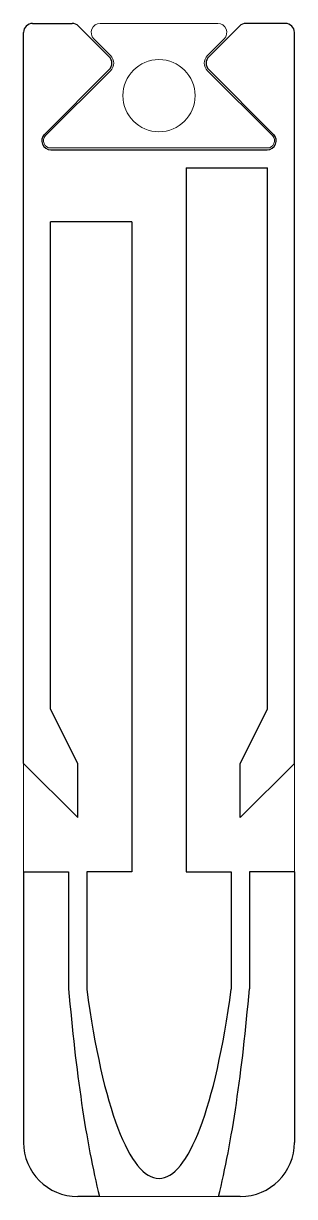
# Model space of a CAD drawing. Header units: millimetres. Extents: x 0 to 15, y 0 to 65.
import ezdxf

# ---------------------------------------------------------------- set-up
doc = ezdxf.new("R2010")
doc.units = ezdxf.units.MM
doc.layers.add('AccessoryTab01', color=30, linetype='Continuous', lineweight=0, true_color=0xff7f00)
doc.layers.add('outline', color=6, linetype='Continuous', lineweight=0, true_color=0xff00ff)
doc.layers.add('body', color=18, linetype='Continuous', true_color=0x000000)

msp = doc.modelspace()

# ---------------------------------------------------------------- linework, layer by layer
at = {"layer": 'AccessoryTab01'}
for p, q in [((4.249, 65), (10.751, 65)), ((4.817, 63.224), (3.895, 64.146)), ((11.105, 64.146), (10.183, 63.224)), ((1.224, 58.783), (4.817, 62.376)), ((10.183, 62.376), (13.776, 58.783)), ((13.493, 58.1), (1.507, 58.1))]:
    msp.add_line(p, q, dxfattribs=at)
msp.add_circle((7.5, 61), 2, dxfattribs=at)
for centre, radius, start, end in [((4.249, 64.5), 0.5, 90, 225), ((10.751, 64.5), 0.5, 315, 90), ((4.393, 62.8), 0.6, 315, 45), ((10.607, 62.8), 0.6, 135, 225), ((1.507, 58.5), 0.4, 135, 270), ((13.493, 58.5), 0.4, 270, 45)]:
    msp.add_arc(centre, radius, start, end, dxfattribs=at)
at = {"layer": 'body'}
for p, q in [((0.5, 65), (2.693, 65)), ((14.5, 65), (12.307, 65)), ((0, 24), (0, 64.5)), ((4.746, 63.154), (3.046, 64.854)), ((10.254, 63.154), (11.954, 64.854)), ((15, 24), (15, 64.5)), ((4.746, 62.446), (1.154, 58.854)), ((10.254, 62.446), (13.846, 58.854)), ((1.507, 58), (13.493, 58)), ((9, 57), (13.5, 57)), ((9, 57), (9, 18)), ((13.5, 27), (13.5, 57)), ((6, 54), (1.5, 54)), ((1.5, 27), (1.5, 54)), ((6, 54), (6, 18)), ((3, 24), (1.5, 27)), ((12, 24), (13.5, 27)), ((3, 21), (0, 24)), ((3, 21), (3, 24)), ((12, 21), (15, 24)), ((12, 21), (12, 24)), ((0, 18), (0, 3)), ((0, 18), (2.5, 18)), ((2.5, 18), (2.5, 11.502)), ((6, 18), (3.5, 18)), ((3.5, 18), (3.5, 11.496)), ((9, 18), (11.5, 18)), ((11.5, 18), (11.5, 11.496)), ((15, 18), (12.5, 18)), ((12.5, 18), (12.5, 11.502)), ((15, 18), (15, 3)), ((4.2, 0), (3, 0)), ((12, 0), (10.8, 0))]:
    msp.add_line(p, q, dxfattribs=at)
for centre, radius, start, end in [((0.5, 64.5), 0.5, 90, 180), ((2.693, 64.5), 0.5, 45, 90), ((12.307, 64.5), 0.5, 90, 135), ((14.5, 64.5), 0.5, 0, 90), ((4.393, 62.8), 0.5, 315, 45), ((10.607, 62.8), 0.5, 135, 225), ((1.507, 58.5), 0.5, 135, 270), ((13.493, 58.5), 0.5, 270, 45), ((3, 3), 3, 180, 270), ((12, 3), 3, 270, 0)]:
    msp.add_arc(centre, radius, start, end, dxfattribs=at)
for major_axis, ratio, start_param, end_param in [((0, -30), 0.183333, 5.142089, 5.639684), ((0, -23), 0.207209, 5.287168, 7.279203), ((0, -30), 0.183333, 0.643501, 1.141097)]:
    msp.add_ellipse((7.5, 24), major_axis=major_axis, ratio=ratio, start_param=start_param, end_param=end_param, dxfattribs=at)
at = {"layer": 'outline'}
for p, q in [((0.5, 65), (2.693, 65)), ((14.5, 65), (12.307, 65)), ((0, 3), (0, 64.5)), ((4.746, 63.154), (3.046, 64.854)), ((10.254, 63.154), (11.954, 64.854)), ((15, 3), (15, 64.5)), ((4.746, 62.446), (1.154, 58.854)), ((10.254, 62.446), (13.846, 58.854)), ((1.507, 58), (13.493, 58)), ((3, 0), (12, 0))]:
    msp.add_line(p, q, dxfattribs=at)
for centre, radius, start, end in [((0.5, 64.5), 0.5, 90, 180), ((2.693, 64.5), 0.5, 45, 90), ((12.307, 64.5), 0.5, 90, 135), ((14.5, 64.5), 0.5, 0, 90), ((4.393, 62.8), 0.5, 315, 45), ((10.607, 62.8), 0.5, 135, 225), ((1.507, 58.5), 0.5, 135, 270), ((13.493, 58.5), 0.5, 270, 45), ((3, 3), 3, 180, 270), ((12, 3), 3, 270, 0)]:
    msp.add_arc(centre, radius, start, end, dxfattribs=at)

doc.saveas('drawing.dxf')
